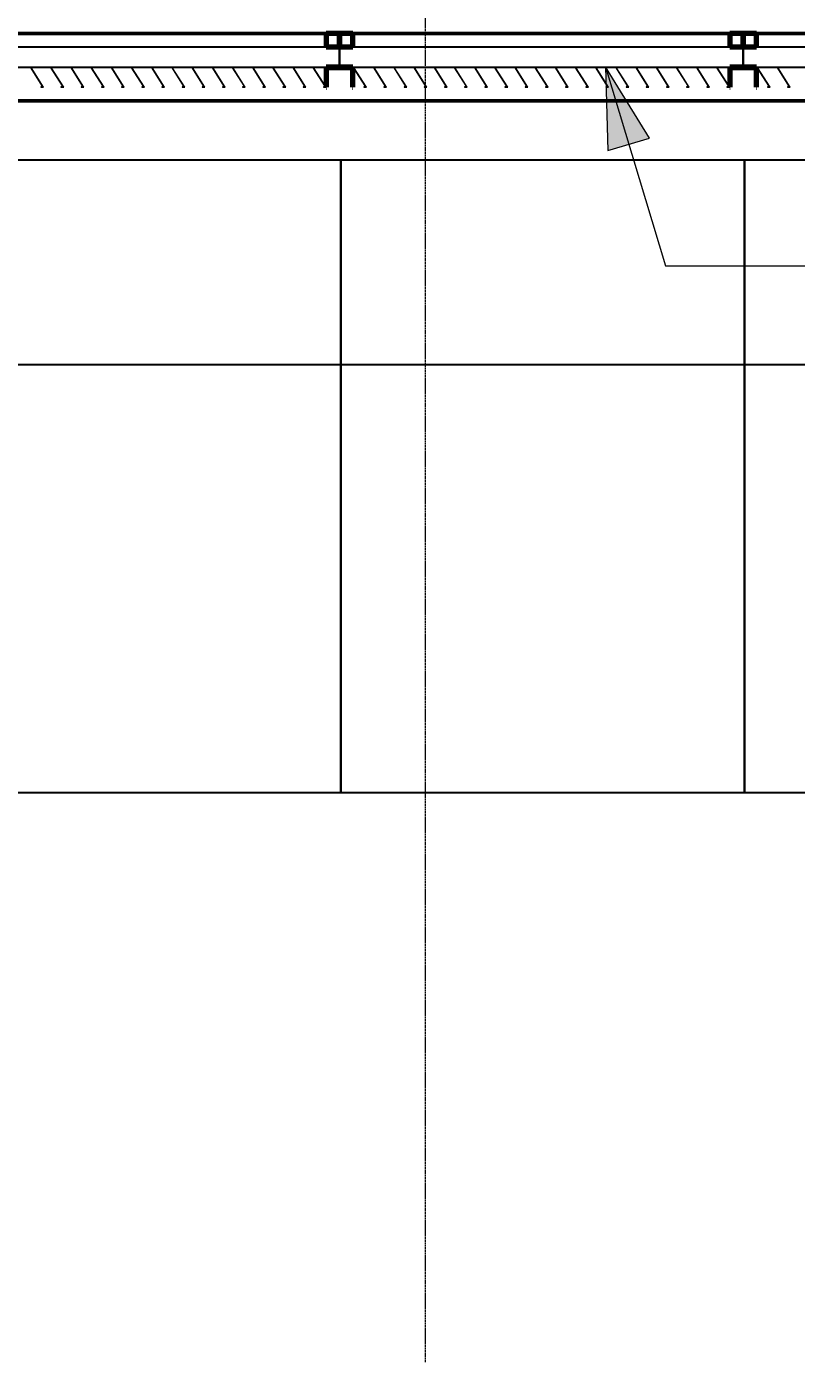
# Model space of a CAD drawing. Header units: millimetres. Extents: x -1379 to 1385823, y -4884429 to 548763.
# Drawn here: x 287057 to 289917, y -2320165 to -2315203 of the extents above; entities that cross this region are included whole.
import ezdxf

# ---------------------------------------------------------------- set-up
doc = ezdxf.new("R2010")
doc.units = ezdxf.units.MM
doc.linetypes.add('DPA_Grid _ Level 100', pattern=[10, 5.5, -1.6, 1.3, -1.6])
doc.layers.add('000 - CONCRETE_EX_BUILDING_SUB_COLOR_251', color=7, linetype='Continuous')
doc.layers.add('000 - D I M', color=7, linetype='Continuous')
doc.layers.add('000 - CONCRETE_EX_LOUVERS_DEF_SUB', color=7, linetype='Continuous', plot=False)
for name, color, linetype, lineweight in [('A-DETL-THIN', 7, 'Continuous', 25), ('A-FLOR-E', 7, 'Continuous', 35), ('A-GENM', 7, 'Continuous', 35), ('A-GLAZ-CURT', 7, 'Continuous', 35), ('G-ANNO-TEXT', 7, 'Continuous', 9), ('S-GRID', 7, 'Continuous', 9), ('WALL-E', 7, 'Continuous', 50)]:
    doc.layers.add(name, color=color, linetype=linetype, lineweight=lineweight)
doc.styles.add('Arial_2', font='arial.ttf', dxfattribs={"height": 3})
doc.dimstyles.new('DPA-DIM-3_0_T-T', dxfattribs={"dimscale": 304.8, "dimtxt": 306.07782, "dimasz": 0.656168, "dimexe": 0.656168, "dimexo": 0.0625, "dimgap": 0.164042, "dimtad": 1, "dimdec": 0, "dimzin": 0, "dimdsep": 46, "dimtxsty": 'Arial_2', "dimblk1": 'OBLIQUE', "dimblk2": 'OBLIQUE', "dimsah": 1, "dimcen": 0.09, "dimdle": 0.656168, "dimclrd": 7, "dimclre": 7, "dimclrt": 7, "dimadec": 8, "dimazin": 0, "dimtfac": 1, "dimtdec": 4, "dimtix": 1, "dimtmove": 0, "dimatfit": 3, "dimfxl": 1.312336, "dimfxlon": 1, "dimtvp": 1, "dimtolj": 1, "dimtzin": 0, "dimarcsym": 2})

# ---------------------------------------------------------------- blocks, each defined once
blk = doc.blocks.new('DPA_CP_Entrance Canopy - Entrance Canopy-4067023-IV01 - LOWER ROOF LEVEL PLAN')
at = {"layer": '000 - CONCRETE_EX_BUILDING_SUB_COLOR_251', "color": 7}
for p, q in [((282224.6, -2315697.7), (282224.6, -2318047.7)), ((282224.6, -2318047.7), (282224.6, -2315697.7)), ((282224.6, -2315697.7), (282224.6, -2317797.7)), ((282224.6, -2317722.7), (282224.6, -2315697.7)), ((283724.6, -2315697.7), (283724.6, -2318047.7)), ((283724.6, -2318047.7), (283724.6, -2315697.7)), ((283724.6, -2315697.7), (283724.6, -2317722.7)), ((283724.6, -2317797.7), (283724.6, -2315697.7)), ((282224.6, -2317797.7), (282224.6, -2317722.7)), ((283724.6, -2317722.7), (283724.6, -2317797.7)), ((282224.6, -2318047.7), (283724.6, -2318047.7)), ((282224.6, -2318047.7), (283724.6, -2318047.7))]:
    blk.add_line(p, q, dxfattribs=at)
blk = doc.blocks.new('DPA_CP_Entrance Louver Grill Vertical Z - Louver Grill Vertical Z-5053933-IV01 - LOWER ROOF LEVEL PLAN')
at = {"layer": '000 - CONCRETE_EX_LOUVERS_DEF_SUB', "color": 7, "lineweight": 70}
for p, q in [((-700, 0), (-750, 0)), ((-750, 0), (-750, -50)), ((-700, -50), (-700, 0)), ((750, 0), (700, 0)), ((700, 0), (700, -50)), ((750, -50), (750, 0)), ((-750, -50), (-700, -50)), ((700, -50), (750, -50)), ((-700, -125), (-750, -125)), ((-750, -125), (-750, -127)), ((-750, -127), (-702, -127)), ((-702, -127), (-702, -200)), ((-700, -200), (-700, -125)), ((750, -125), (700, -125)), ((700, -125), (700, -200)), ((702, -200), (702, -127)), ((702, -127), (750, -127)), ((750, -127), (750, -125)), ((-702, -200), (-700, -200)), ((700, -200), (702, -200))]:
    blk.add_line(p, q, dxfattribs=at)
at = {"layer": '000 - CONCRETE_EX_LOUVERS_DEF_SUB', "color": 7}
for p, q in [((-750, -125), (-750, -50)), ((-750, -50), (750, -50)), ((750, -50), (750, -125)), ((-750, -125), (750, -125))]:
    blk.add_line(p, q, dxfattribs=at)
blk = doc.blocks.new('GM_Louver Grill Vertical Z1 - Z Profile-V344-IV01 - LOWER ROOF LEVEL PLAN')
at = {"layer": '000 - CONCRETE_EX_LOUVERS_DEF_SUB', "color": 7, "lineweight": 9}
for p, q in [((30, 0), (0.1, 0)), ((0.1, 0), (46.4, -73)), ((30, -2), (30, 0)), ((50, -75), (3.7, -2)), ((3.7, -2), (30, -2)), ((46.4, -73), (40, -73)), ((40, -73), (40, -75)), ((40, -75), (50, -75))]:
    blk.add_line(p, q, dxfattribs=at)
blk = doc.blocks.new('GM_Louver Grill Vertical Z1 - Z Profile-V345-IV01 - LOWER ROOF LEVEL PLAN')
at = {"layer": '000 - CONCRETE_EX_LOUVERS_DEF_SUB', "color": 7, "lineweight": 9}
for p, q in [((30, 0), (0.1, 0)), ((0.1, 0), (46.4, -73)), ((30, -2), (30, 0)), ((50, -75), (3.7, -2)), ((3.7, -2), (30, -2)), ((46.4, -73), (40, -73)), ((40, -73), (40, -75)), ((40, -75), (50, -75))]:
    blk.add_line(p, q, dxfattribs=at)
blk = doc.blocks.new('GM_Louver Grill Vertical Z1 - Z Profile-V346-IV01 - LOWER ROOF LEVEL PLAN')
at = {"layer": '000 - CONCRETE_EX_LOUVERS_DEF_SUB', "color": 7, "lineweight": 9}
for p, q in [((30, 0), (0.1, 0)), ((0.1, 0), (46.4, -73)), ((30, -2), (30, 0)), ((50, -75), (3.7, -2)), ((3.7, -2), (30, -2)), ((46.4, -73), (40, -73)), ((40, -73), (40, -75)), ((40, -75), (50, -75))]:
    blk.add_line(p, q, dxfattribs=at)
blk = doc.blocks.new('GM_Louver Grill Vertical Z1 - Z Profile-V347-IV01 - LOWER ROOF LEVEL PLAN')
at = {"layer": '000 - CONCRETE_EX_LOUVERS_DEF_SUB', "lineweight": 9}
h = blk.add_hatch(dxfattribs=at)
h.set_pattern_fill('FP_42', style=0, pattern_type=2)
h.set_pattern_definition([(50, (-224046.46, 2322710.5), (728.7365, -63.75582), [76.2, -838.2]), (355, (-224046.5, 2322710.5), (-140.97162, 764.2276), [60.96, -670.56]), (100.451, (-223985.74, 2322705.2), (587.77, 700.46675), [64.76, -712.36]), (46.184, (-224046.5, 2322913.7), (1084.31624, -168.17096), [114.3, -1257.3]), (96.636, (-223956.1, 2322899.7), (949.6099, 989.70985), [97.14, -1068.54]), (351.184, (-224046.5, 2322913.7), (949.62055, 989.70115), [91.44, -1005.84]), (21, (-223944.86, 2322862.9), (606.45787, -409.06057), [76.2, -838.2]), (326, (-223944.9, 2322862.9), (247.20834, 736.75292), [60.96, -670.56]), (71.451, (-223894.3, 2322828.8), (853.66825, 327.68547), [64.76, -712.36]), (37.5, (-224046.46, 2322710.48), (12.354693, 338.22012), [33.528, -628.904, 33.528, -1320.292]), (37.5, (-224046.46, 2322710.48), (12.354693, 338.22012), [-695.96, -647.192, 33.528, -639.572]), (7.5, (-224046.46, 2322710.48), (267.278874, 400.722127), [33.528, -354.584, 33.528, -870.204]), (7.5, (-224046.46, 2322710.48), (267.278874, 400.722127), [-421.64, -613.664, 33.528, -223.012]), (327.5, (-224273.03, 2322710.48), (542.36333, -22.915345), [33.528, -220.472, 33.528, -1810.512]), (327.5, (-224273.03, 2322710.48), (542.36333, -22.915345), [-287.528, -758.952, 33.528, -1018.032]), (317.5, (-224374.63, 2322710.5), (592.51696, 101.70711), [33.528, -296.672, 33.528, -1239.52]), (317.5, (-224374.63, 2322710.5), (592.51696, 101.70711), [-363.728, -492.76, 33.528, -713.232])])
h.paths.add_polyline_path([(50, -75), (3.7, -2), (30, -2), (30, 0), (0.1, 0), (46.4, -73), (40, -73), (40, -75)])
at = {"layer": '000 - CONCRETE_EX_LOUVERS_DEF_SUB', "color": 7, "lineweight": 9}
for p, q in [((30, 0), (0.1, 0)), ((0.1, 0), (46.4, -73)), ((30, -2), (30, 0)), ((50, -75), (3.7, -2)), ((3.7, -2), (30, -2)), ((46.4, -73), (40, -73)), ((40, -73), (40, -75)), ((40, -75), (50, -75))]:
    blk.add_line(p, q, dxfattribs=at)
blk = doc.blocks.new('GM_Louver Grill Vertical Z1 - Z Profile-V348-IV01 - LOWER ROOF LEVEL PLAN')
at = {"layer": '000 - CONCRETE_EX_LOUVERS_DEF_SUB', "color": 7, "lineweight": 9}
for p, q in [((30, 0), (0.1, 0)), ((0.1, 0), (46.4, -73)), ((30, -2), (30, 0)), ((50, -75), (3.7, -2)), ((3.7, -2), (30, -2)), ((46.4, -73), (40, -73)), ((40, -73), (40, -75)), ((40, -75), (50, -75))]:
    blk.add_line(p, q, dxfattribs=at)
blk = doc.blocks.new('GM_Louver Grill Vertical Z1 - Z Profile-V349-IV01 - LOWER ROOF LEVEL PLAN')
at = {"layer": '000 - CONCRETE_EX_LOUVERS_DEF_SUB', "color": 7, "lineweight": 9}
for p, q in [((30, 0), (0.1, 0)), ((0.1, 0), (46.4, -73)), ((30, -2), (30, 0)), ((50, -75), (3.7, -2)), ((3.7, -2), (30, -2)), ((46.4, -73), (40, -73)), ((40, -73), (40, -75)), ((40, -75), (50, -75))]:
    blk.add_line(p, q, dxfattribs=at)
blk = doc.blocks.new('GM_Louver Grill Vertical Z1 - Z Profile-V350-IV01 - LOWER ROOF LEVEL PLAN')
at = {"layer": '000 - CONCRETE_EX_LOUVERS_DEF_SUB', "color": 7, "lineweight": 9}
for p, q in [((30, 0), (0.1, 0)), ((0.1, 0), (46.4, -73)), ((30, -2), (30, 0)), ((50, -75), (3.7, -2)), ((3.7, -2), (30, -2)), ((46.4, -73), (40, -73)), ((40, -73), (40, -75)), ((40, -75), (50, -75))]:
    blk.add_line(p, q, dxfattribs=at)
blk = doc.blocks.new('GM_Louver Grill Vertical Z1 - Z Profile-V351-IV01 - LOWER ROOF LEVEL PLAN')
at = {"layer": '000 - CONCRETE_EX_LOUVERS_DEF_SUB', "color": 7, "lineweight": 9}
for p, q in [((30, 0), (0.1, 0)), ((0.1, 0), (46.4, -73)), ((30, -2), (30, 0)), ((50, -75), (3.7, -2)), ((3.7, -2), (30, -2)), ((46.4, -73), (40, -73)), ((40, -73), (40, -75)), ((40, -75), (50, -75))]:
    blk.add_line(p, q, dxfattribs=at)
blk = doc.blocks.new('GM_Louver Grill Vertical Z1 - Z Profile-V352-IV01 - LOWER ROOF LEVEL PLAN')
at = {"layer": '000 - CONCRETE_EX_LOUVERS_DEF_SUB', "color": 7, "lineweight": 9}
for p, q in [((30, 0), (0.1, 0)), ((0.1, 0), (46.4, -73)), ((30, -2), (30, 0)), ((50, -75), (3.7, -2)), ((3.7, -2), (30, -2)), ((46.4, -73), (40, -73)), ((40, -73), (40, -75)), ((40, -75), (50, -75))]:
    blk.add_line(p, q, dxfattribs=at)
blk = doc.blocks.new('GM_Louver Grill Vertical Z1 - Z Profile-V353-IV01 - LOWER ROOF LEVEL PLAN')
at = {"layer": '000 - CONCRETE_EX_LOUVERS_DEF_SUB', "color": 7, "lineweight": 9}
for p, q in [((30, 0), (0.1, 0)), ((0.1, 0), (46.4, -73)), ((30, -2), (30, 0)), ((50, -75), (3.7, -2)), ((3.7, -2), (30, -2)), ((46.4, -73), (40, -73)), ((40, -73), (40, -75)), ((40, -75), (50, -75))]:
    blk.add_line(p, q, dxfattribs=at)
blk = doc.blocks.new('GM_Louver Grill Vertical Z1 - Z Profile-V354-IV01 - LOWER ROOF LEVEL PLAN')
at = {"layer": '000 - CONCRETE_EX_LOUVERS_DEF_SUB', "color": 7, "lineweight": 9}
for p, q in [((30, 0), (0.1, 0)), ((0.1, 0), (46.4, -73)), ((30, -2), (30, 0)), ((50, -75), (3.7, -2)), ((3.7, -2), (30, -2)), ((46.4, -73), (40, -73)), ((40, -73), (40, -75)), ((40, -75), (50, -75))]:
    blk.add_line(p, q, dxfattribs=at)
blk = doc.blocks.new('GM_Louver Grill Vertical Z1 - Z Profile-V355-IV01 - LOWER ROOF LEVEL PLAN')
at = {"layer": '000 - CONCRETE_EX_LOUVERS_DEF_SUB', "color": 7, "lineweight": 9}
for p, q in [((30, 0), (0.1, 0)), ((0.1, 0), (46.4, -73)), ((30, -2), (30, 0)), ((50, -75), (3.7, -2)), ((3.7, -2), (30, -2)), ((46.4, -73), (40, -73)), ((40, -73), (40, -75)), ((40, -75), (50, -75))]:
    blk.add_line(p, q, dxfattribs=at)
blk = doc.blocks.new('GM_Louver Grill Vertical Z1 - Z Profile-V356-IV01 - LOWER ROOF LEVEL PLAN')
at = {"layer": '000 - CONCRETE_EX_LOUVERS_DEF_SUB', "color": 7, "lineweight": 9}
for p, q in [((30, 0), (0.1, 0)), ((0.1, 0), (46.4, -73)), ((30, -2), (30, 0)), ((50, -75), (3.7, -2)), ((3.7, -2), (30, -2)), ((46.4, -73), (40, -73)), ((40, -73), (40, -75)), ((40, -75), (50, -75))]:
    blk.add_line(p, q, dxfattribs=at)
blk = doc.blocks.new('GM_Louver Grill Vertical Z1 - Z Profile-V357-IV01 - LOWER ROOF LEVEL PLAN')
at = {"layer": '000 - CONCRETE_EX_LOUVERS_DEF_SUB', "color": 7, "lineweight": 9}
for p, q in [((30, 0), (0.1, 0)), ((0.1, 0), (46.4, -73)), ((30, -2), (30, 0)), ((50, -75), (3.7, -2)), ((3.7, -2), (30, -2)), ((46.4, -73), (40, -73)), ((40, -73), (40, -75)), ((40, -75), (50, -75))]:
    blk.add_line(p, q, dxfattribs=at)
blk = doc.blocks.new('GM_Louver Grill Vertical Z1 - Z Profile-V361-IV01 - LOWER ROOF LEVEL PLAN')
at = {"layer": '000 - CONCRETE_EX_LOUVERS_DEF_SUB', "color": 7, "lineweight": 9}
for p, q in [((30, 0), (0.1, 0)), ((0.1, 0), (46.4, -73)), ((30, -2), (30, 0)), ((50, -75), (3.7, -2)), ((3.7, -2), (30, -2)), ((46.4, -73), (40, -73)), ((40, -73), (40, -75)), ((40, -75), (50, -75))]:
    blk.add_line(p, q, dxfattribs=at)
blk = doc.blocks.new('GM_Louver Grill Vertical Z1 - Z Profile-V363-IV01 - LOWER ROOF LEVEL PLAN')
at = {"layer": '000 - CONCRETE_EX_LOUVERS_DEF_SUB', "color": 7, "lineweight": 9}
for p, q in [((30, 0), (0.1, 0)), ((0.1, 0), (46.4, -73)), ((30, -2), (30, 0)), ((50, -75), (3.7, -2)), ((3.7, -2), (30, -2)), ((46.4, -73), (40, -73)), ((40, -73), (40, -75)), ((40, -75), (50, -75))]:
    blk.add_line(p, q, dxfattribs=at)
blk = doc.blocks.new('GM_Louver Grill Vertical Z1 - Z Profile-V364-IV01 - LOWER ROOF LEVEL PLAN')
at = {"layer": '000 - CONCRETE_EX_LOUVERS_DEF_SUB', "color": 7, "lineweight": 9}
for p, q in [((30, 0), (0.1, 0)), ((0.1, 0), (46.4, -73)), ((30, -2), (30, 0)), ((50, -75), (3.7, -2)), ((3.7, -2), (30, -2)), ((46.4, -73), (40, -73)), ((40, -73), (40, -75)), ((40, -75), (50, -75))]:
    blk.add_line(p, q, dxfattribs=at)
blk = doc.blocks.new('GM_Louver Grill Vertical Z1 - Z Profile-V365-IV01 - LOWER ROOF LEVEL PLAN')
at = {"layer": '000 - CONCRETE_EX_LOUVERS_DEF_SUB', "color": 7, "lineweight": 9}
for p, q in [((30, 0), (0.1, 0)), ((0.1, 0), (46.4, -73)), ((30, -2), (30, 0)), ((50, -75), (3.7, -2)), ((3.7, -2), (30, -2)), ((46.4, -73), (40, -73)), ((40, -73), (40, -75)), ((40, -75), (50, -75))]:
    blk.add_line(p, q, dxfattribs=at)
blk = doc.blocks.new('GM_Louver Grill Vertical Z1 - Z Profile-V366-IV01 - LOWER ROOF LEVEL PLAN')
at = {"layer": '000 - CONCRETE_EX_LOUVERS_DEF_SUB', "lineweight": 9}
h = blk.add_hatch(dxfattribs=at)
h.set_pattern_fill('FP_43', style=0, pattern_type=2)
h.set_pattern_definition([(50, (-225546.46, 2322710.5), (728.7365, -63.75582), [76.2, -838.2]), (355, (-225546.5, 2322710.5), (-140.97162, 764.2276), [60.96, -670.56]), (100.451, (-225485.74, 2322705.2), (587.77, 700.46675), [64.76, -712.36]), (46.184, (-225546.5, 2322913.7), (1084.31624, -168.17096), [114.3, -1257.3]), (96.636, (-225456.1, 2322899.7), (949.6099, 989.70985), [97.14, -1068.54]), (351.184, (-225546.5, 2322913.7), (949.62055, 989.70115), [91.44, -1005.84]), (21, (-225444.86, 2322862.9), (606.45787, -409.06057), [76.2, -838.2]), (326, (-225444.9, 2322862.9), (247.20834, 736.75292), [60.96, -670.56]), (71.451, (-225394.3, 2322828.8), (853.66825, 327.68547), [64.76, -712.36]), (37.5, (-225546.46, 2322710.48), (12.354693, 338.22012), [33.528, -628.904, 33.528, -1320.292]), (37.5, (-225546.46, 2322710.48), (12.354693, 338.22012), [-695.96, -647.192, 33.528, -639.572]), (7.5, (-225546.46, 2322710.48), (267.278874, 400.722127), [33.528, -354.584, 33.528, -870.204]), (7.5, (-225546.46, 2322710.48), (267.278874, 400.722127), [-421.64, -613.664, 33.528, -223.012]), (327.5, (-225773.03, 2322710.48), (542.36333, -22.915345), [33.528, -220.472, 33.528, -1810.512]), (327.5, (-225773.03, 2322710.48), (542.36333, -22.915345), [-287.528, -758.952, 33.528, -1018.032]), (317.5, (-225874.63, 2322710.5), (592.51696, 101.70711), [33.528, -296.672, 33.528, -1239.52]), (317.5, (-225874.63, 2322710.5), (592.51696, 101.70711), [-363.728, -492.76, 33.528, -713.232])])
h.paths.add_polyline_path([(50, -75), (3.7, -2), (30, -2), (30, 0), (0.1, 0), (46.4, -73), (40, -73), (40, -75)])
at = {"layer": '000 - CONCRETE_EX_LOUVERS_DEF_SUB', "color": 7, "lineweight": 9}
for p, q in [((30, 0), (0.1, 0)), ((0.1, 0), (46.4, -73)), ((30, -2), (30, 0)), ((50, -75), (3.7, -2)), ((3.7, -2), (30, -2)), ((46.4, -73), (40, -73)), ((40, -73), (40, -75)), ((40, -75), (50, -75))]:
    blk.add_line(p, q, dxfattribs=at)
blk = doc.blocks.new('GM_Louver Grill Vertical Z1 - Z Profile-V367-IV01 - LOWER ROOF LEVEL PLAN')
at = {"layer": '000 - CONCRETE_EX_LOUVERS_DEF_SUB', "color": 7, "lineweight": 9}
for p, q in [((30, 0), (0.1, 0)), ((0.1, 0), (46.4, -73)), ((30, -2), (30, 0)), ((50, -75), (3.7, -2)), ((3.7, -2), (30, -2)), ((46.4, -73), (40, -73)), ((40, -73), (40, -75)), ((40, -75), (50, -75))]:
    blk.add_line(p, q, dxfattribs=at)
blk = doc.blocks.new('GM_Louver Grill Vertical Z1 - Z Profile-V368-IV01 - LOWER ROOF LEVEL PLAN')
at = {"layer": '000 - CONCRETE_EX_LOUVERS_DEF_SUB', "color": 7, "lineweight": 9}
for p, q in [((30, 0), (0.1, 0)), ((0.1, 0), (46.4, -73)), ((30, -2), (30, 0)), ((50, -75), (3.7, -2)), ((3.7, -2), (30, -2)), ((46.4, -73), (40, -73)), ((40, -73), (40, -75)), ((40, -75), (50, -75))]:
    blk.add_line(p, q, dxfattribs=at)
blk = doc.blocks.new('GM_Louver Grill Vertical Z1 - Z Profile-V369-IV01 - LOWER ROOF LEVEL PLAN')
at = {"layer": '000 - CONCRETE_EX_LOUVERS_DEF_SUB', "color": 7, "lineweight": 9}
for p, q in [((30, 0), (0.1, 0)), ((0.1, 0), (46.4, -73)), ((30, -2), (30, 0)), ((50, -75), (3.7, -2)), ((3.7, -2), (30, -2)), ((46.4, -73), (40, -73)), ((40, -73), (40, -75)), ((40, -75), (50, -75))]:
    blk.add_line(p, q, dxfattribs=at)
blk = doc.blocks.new('GM_Louver Grill Vertical Z1 - Z Profile-V370-IV01 - LOWER ROOF LEVEL PLAN')
at = {"layer": '000 - CONCRETE_EX_LOUVERS_DEF_SUB', "color": 7, "lineweight": 9}
for p, q in [((30, 0), (0.1, 0)), ((0.1, 0), (46.4, -73)), ((30, -2), (30, 0)), ((50, -75), (3.7, -2)), ((3.7, -2), (30, -2)), ((46.4, -73), (40, -73)), ((40, -73), (40, -75)), ((40, -75), (50, -75))]:
    blk.add_line(p, q, dxfattribs=at)
blk = doc.blocks.new('GM_Louver Grill Vertical Z1 - Z Profile-V371-IV01 - LOWER ROOF LEVEL PLAN')
at = {"layer": '000 - CONCRETE_EX_LOUVERS_DEF_SUB', "color": 7, "lineweight": 9}
for p, q in [((30, 0), (0.1, 0)), ((0.1, 0), (46.4, -73)), ((30, -2), (30, 0)), ((50, -75), (3.7, -2)), ((3.7, -2), (30, -2)), ((46.4, -73), (40, -73)), ((40, -73), (40, -75)), ((40, -75), (50, -75))]:
    blk.add_line(p, q, dxfattribs=at)
blk = doc.blocks.new('GM_Louver Grill Vertical Z1 - Z Profile-V372-IV01 - LOWER ROOF LEVEL PLAN')
at = {"layer": '000 - CONCRETE_EX_LOUVERS_DEF_SUB', "color": 7, "lineweight": 9}
for p, q in [((30, 0), (0.1, 0)), ((0.1, 0), (46.4, -73)), ((30, -2), (30, 0)), ((50, -75), (3.7, -2)), ((3.7, -2), (30, -2)), ((46.4, -73), (40, -73)), ((40, -73), (40, -75)), ((40, -75), (50, -75))]:
    blk.add_line(p, q, dxfattribs=at)
blk = doc.blocks.new('GM_Louver Grill Vertical Z1 - Z Profile-V373-IV01 - LOWER ROOF LEVEL PLAN')
at = {"layer": '000 - CONCRETE_EX_LOUVERS_DEF_SUB', "color": 7, "lineweight": 9}
for p, q in [((30, 0), (0.1, 0)), ((0.1, 0), (46.4, -73)), ((30, -2), (30, 0)), ((50, -75), (3.7, -2)), ((3.7, -2), (30, -2)), ((46.4, -73), (40, -73)), ((40, -73), (40, -75)), ((40, -75), (50, -75))]:
    blk.add_line(p, q, dxfattribs=at)
blk = doc.blocks.new('GM_Louver Grill Vertical Z1 - Z Profile-V374-IV01 - LOWER ROOF LEVEL PLAN')
at = {"layer": '000 - CONCRETE_EX_LOUVERS_DEF_SUB', "color": 7, "lineweight": 9}
for p, q in [((30, 0), (0.1, 0)), ((0.1, 0), (46.4, -73)), ((30, -2), (30, 0)), ((50, -75), (3.7, -2)), ((3.7, -2), (30, -2)), ((46.4, -73), (40, -73)), ((40, -73), (40, -75)), ((40, -75), (50, -75))]:
    blk.add_line(p, q, dxfattribs=at)
blk = doc.blocks.new('GM_Louver Grill Vertical Z1 - Z Profile-V375-IV01 - LOWER ROOF LEVEL PLAN')
at = {"layer": '000 - CONCRETE_EX_LOUVERS_DEF_SUB', "lineweight": 9}
h = blk.add_hatch(dxfattribs=at)
h.set_pattern_fill('FP_44', style=0, pattern_type=2)
h.set_pattern_definition([(50, (-224871.46, 2322710.5), (728.7365, -63.75582), [76.2, -838.2]), (355, (-224871.5, 2322710.5), (-140.97162, 764.2276), [60.96, -670.56]), (100.451, (-224810.74, 2322705.2), (587.77, 700.46675), [64.76, -712.36]), (46.184, (-224871.5, 2322913.7), (1084.31624, -168.17096), [114.3, -1257.3]), (96.636, (-224781.1, 2322899.7), (949.6099, 989.70985), [97.14, -1068.54]), (351.184, (-224871.5, 2322913.7), (949.62055, 989.70115), [91.44, -1005.84]), (21, (-224769.86, 2322862.9), (606.45787, -409.06057), [76.2, -838.2]), (326, (-224769.9, 2322862.9), (247.20834, 736.75292), [60.96, -670.56]), (71.451, (-224719.3, 2322828.8), (853.66825, 327.68547), [64.76, -712.36]), (37.5, (-224871.46, 2322710.48), (12.354693, 338.22012), [33.528, -628.904, 33.528, -1320.292]), (37.5, (-224871.46, 2322710.48), (12.354693, 338.22012), [-695.96, -647.192, 33.528, -639.572]), (7.5, (-224871.46, 2322710.48), (267.278874, 400.722127), [33.528, -354.584, 33.528, -870.204]), (7.5, (-224871.46, 2322710.48), (267.278874, 400.722127), [-421.64, -613.664, 33.528, -223.012]), (327.5, (-225098.03, 2322710.48), (542.36333, -22.915345), [33.528, -220.472, 33.528, -1810.512]), (327.5, (-225098.03, 2322710.48), (542.36333, -22.915345), [-287.528, -758.952, 33.528, -1018.032]), (317.5, (-225199.63, 2322710.5), (592.51696, 101.70711), [33.528, -296.672, 33.528, -1239.52]), (317.5, (-225199.63, 2322710.5), (592.51696, 101.70711), [-363.728, -492.76, 33.528, -713.232])])
h.paths.add_polyline_path([(50, -75), (3.7, -2), (30, -2), (30, 0), (0.1, 0), (46.4, -73), (40, -73), (40, -75)])
at = {"layer": '000 - CONCRETE_EX_LOUVERS_DEF_SUB', "color": 7, "lineweight": 9}
for p, q in [((30, 0), (0.1, 0)), ((0.1, 0), (46.4, -73)), ((30, -2), (30, 0)), ((50, -75), (3.7, -2)), ((3.7, -2), (30, -2)), ((46.4, -73), (40, -73)), ((40, -73), (40, -75)), ((40, -75), (50, -75))]:
    blk.add_line(p, q, dxfattribs=at)
blk = doc.blocks.new('GM_Louver Grill Vertical Z1 - Z Profile-V376-IV01 - LOWER ROOF LEVEL PLAN')
at = {"layer": '000 - CONCRETE_EX_LOUVERS_DEF_SUB', "color": 7, "lineweight": 9}
for p, q in [((30, 0), (0.1, 0)), ((0.1, 0), (46.4, -73)), ((30, -2), (30, 0)), ((50, -75), (3.7, -2)), ((3.7, -2), (30, -2)), ((46.4, -73), (40, -73)), ((40, -73), (40, -75)), ((40, -75), (50, -75))]:
    blk.add_line(p, q, dxfattribs=at)
blk = doc.blocks.new('GM_Louver Grill Vertical Z1 - Z Profile-V377-IV01 - LOWER ROOF LEVEL PLAN')
at = {"layer": '000 - CONCRETE_EX_LOUVERS_DEF_SUB', "color": 7, "lineweight": 9}
for p, q in [((30, 0), (0.1, 0)), ((0.1, 0), (46.4, -73)), ((30, -2), (30, 0)), ((50, -75), (3.7, -2)), ((3.7, -2), (30, -2)), ((46.4, -73), (40, -73)), ((40, -73), (40, -75)), ((40, -75), (50, -75))]:
    blk.add_line(p, q, dxfattribs=at)
blk = doc.blocks.new('GM_Louver Grill Vertical Z1 - Z Profile-V378-IV01 - LOWER ROOF LEVEL PLAN')
at = {"layer": '000 - CONCRETE_EX_LOUVERS_DEF_SUB', "color": 7, "lineweight": 9}
for p, q in [((30, 0), (0.1, 0)), ((0.1, 0), (46.4, -73)), ((30, -2), (30, 0)), ((50, -75), (3.7, -2)), ((3.7, -2), (30, -2)), ((46.4, -73), (40, -73)), ((40, -73), (40, -75)), ((40, -75), (50, -75))]:
    blk.add_line(p, q, dxfattribs=at)
blk = doc.blocks.new('GM_Louver Grill Vertical Z1 - Z Profile-V379-IV01 - LOWER ROOF LEVEL PLAN')
at = {"layer": '000 - CONCRETE_EX_LOUVERS_DEF_SUB', "color": 7, "lineweight": 9}
for p, q in [((30, 0), (0.1, 0)), ((0.1, 0), (46.4, -73)), ((30, -2), (30, 0)), ((50, -75), (3.7, -2)), ((3.7, -2), (30, -2)), ((46.4, -73), (40, -73)), ((40, -73), (40, -75)), ((40, -75), (50, -75))]:
    blk.add_line(p, q, dxfattribs=at)
blk = doc.blocks.new('GM_Louver Grill Vertical Z1 - Z Profile-V380-IV01 - LOWER ROOF LEVEL PLAN')
at = {"layer": '000 - CONCRETE_EX_LOUVERS_DEF_SUB', "color": 7, "lineweight": 9}
for p, q in [((30, 0), (0.1, 0)), ((0.1, 0), (46.4, -73)), ((30, -2), (30, 0)), ((50, -75), (3.7, -2)), ((3.7, -2), (30, -2)), ((46.4, -73), (40, -73)), ((40, -73), (40, -75)), ((40, -75), (50, -75))]:
    blk.add_line(p, q, dxfattribs=at)
blk = doc.blocks.new('GM_Louver Grill Vertical Z1 - Z Profile-V381-IV01 - LOWER ROOF LEVEL PLAN')
at = {"layer": '000 - CONCRETE_EX_LOUVERS_DEF_SUB', "color": 7, "lineweight": 9}
for p, q in [((30, 0), (0.1, 0)), ((0.1, 0), (46.4, -73)), ((30, -2), (30, 0)), ((50, -75), (3.7, -2)), ((3.7, -2), (30, -2)), ((46.4, -73), (40, -73)), ((40, -73), (40, -75)), ((40, -75), (50, -75))]:
    blk.add_line(p, q, dxfattribs=at)
blk = doc.blocks.new('GM_Louver Grill Vertical Z1 - Z Profile-V398-IV01 - LOWER ROOF LEVEL PLAN')
at = {"layer": '000 - CONCRETE_EX_LOUVERS_DEF_SUB', "color": 7, "lineweight": 9}
for p, q in [((30, 0), (0.1, 0)), ((0.1, 0), (46.4, -73)), ((30, -2), (30, 0)), ((50, -75), (3.7, -2)), ((3.7, -2), (30, -2)), ((46.4, -73), (40, -73)), ((40, -73), (40, -75)), ((40, -75), (50, -75))]:
    blk.add_line(p, q, dxfattribs=at)
blk = doc.blocks.new('GM_Louver Grill Vertical Z1 - Z Profile-V400-IV01 - LOWER ROOF LEVEL PLAN')
at = {"layer": '000 - CONCRETE_EX_LOUVERS_DEF_SUB', "color": 7, "lineweight": 9}
for p, q in [((30, 0), (0.1, 0)), ((0.1, 0), (46.4, -73)), ((30, -2), (30, 0)), ((50, -75), (3.7, -2)), ((3.7, -2), (30, -2)), ((46.4, -73), (40, -73)), ((40, -73), (40, -75)), ((40, -75), (50, -75))]:
    blk.add_line(p, q, dxfattribs=at)
blk = doc.blocks.new('_Oblique')
at = {"color": 7, "linetype": 'ByBlock', "lineweight": -2}
blk.add_line((-0.5, -0.5), (0.5, 0.5), dxfattribs=at)
blk = doc.blocks.new('DIMBLOCK36-IV01 - LOWER ROOF LEVEL PLAN')
at = {"layer": '000 - D I M', "color": 7, "lineweight": -2, "transparency": 16777216}
for p, q in [((280939.6, -2316077.2), (280939.6, -2316658.1)), ((292724.6, -2316077.2), (292724.6, -2316658.1)), ((280739.6, -2316458.1), (292924.6, -2316458.1))]:
    blk.add_line(p, q, dxfattribs=at)
at = {"layer": 'Defpoints', "color": 7, "transparency": 16777216}
for p in [(280939.6, -2316058.1), (292724.6, -2316058.1), (292724.6, -2316458.1)]:
    blk.add_point(p, dxfattribs=at)
at = {"layer": '000 - D I M', "color": 7, "lineweight": -2, "transparency": 16777216, "xscale": 200, "yscale": 200, "zscale": 200, "rotation": 180}
blk.add_blockref('_Oblique', (280939.6, -2316458.1), dxfattribs=at)
at = {"layer": '000 - D I M', "color": 7, "lineweight": -2, "transparency": 16777216, "xscale": 200, "yscale": 200, "zscale": 200}
blk.add_blockref('_Oblique', (292724.6, -2316458.1), dxfattribs=at)
at = {"layer": '000 - D I M', "color": 7, "transparency": 16777216, "insert": (286832.1, -2316406.6), "char_height": 3, "width": 1384.414, "attachment_point": 5, "style": 'Arial_2'}
blk.add_mtext('\\A1;11785', dxfattribs=at)

msp = doc.modelspace()

# ---------------------------------------------------------------- hatches: boundary and pattern name
at = {"layer": 'G-ANNO-TEXT'}
msp.add_hatch(color=7, dxfattribs=at).paths.add_polyline_path([(289207.7, -2315352.3), (289217.4, -2315662.7), (289371.4, -2315616.3)])

# ---------------------------------------------------------------- linework, layer by layer
at = {"layer": 'A-DETL-THIN', "color": 7}
for p, q in [((296999.6, -2315477.7), (280939.6, -2315477.7)), ((280769.6, -2315697.7), (297219.6, -2315697.7))]:
    msp.add_line(p, q, dxfattribs=at)
at = {"layer": 'A-FLOR-E', "color": 7}
for p, q in [((281189.6, -2315227.7), (289964.6, -2315227.7)), ((296999.6, -2315477.7), (280939.6, -2315477.7)), ((280939.6, -2315477.7), (296999.6, -2315477.7))]:
    msp.add_line(p, q, dxfattribs=at)
at = {"layer": 'G-ANNO-TEXT', "color": 7}
for p, q in [((289207.7, -2315352.3), (289217.4, -2315662.7)), ((289371.4, -2315616.3), (289207.7, -2315352.3)), ((289207.7, -2315352.3), (289430.8, -2316091.4)), ((289217.4, -2315662.7), (289371.4, -2315616.3)), ((289430.8, -2316091.4), (290076.6, -2316091.4))]:
    msp.add_line(p, q, dxfattribs=at)
at = {"layer": 'S-GRID', "color": 7, "linetype": 'DPA_Grid _ Level 100'}
msp.add_line((288539.6, -2320165.5), (288539.6, -2292081.5), dxfattribs=at)
at = {"layer": 'WALL-E', "color": 7}
for p, q in [((281189.6, -2315227.7), (289964.6, -2315227.7)), ((289964.6, -2315227.7), (281189.6, -2315227.7)), ((281189.6, -2315477.7), (296749.6, -2315477.7)), ((296749.6, -2315477.7), (281189.6, -2315477.7))]:
    msp.add_line(p, q, dxfattribs=at)

# ---------------------------------------------------------------- block references
at = {"layer": 'A-GENM', "color": 7, "lineweight": 9}
for name, p in [('GM_Louver Grill Vertical Z1 - Z Profile-V357-IV01 - LOWER ROOF LEVEL PLAN', (287069.6, -2315352.7)), ('GM_Louver Grill Vertical Z1 - Z Profile-V356-IV01 - LOWER ROOF LEVEL PLAN', (287144.6, -2315352.7)), ('GM_Louver Grill Vertical Z1 - Z Profile-V355-IV01 - LOWER ROOF LEVEL PLAN', (287219.6, -2315352.7)), ('GM_Louver Grill Vertical Z1 - Z Profile-V354-IV01 - LOWER ROOF LEVEL PLAN', (287294.6, -2315352.7)), ('GM_Louver Grill Vertical Z1 - Z Profile-V353-IV01 - LOWER ROOF LEVEL PLAN', (287369.6, -2315352.7)), ('GM_Louver Grill Vertical Z1 - Z Profile-V352-IV01 - LOWER ROOF LEVEL PLAN', (287444.6, -2315352.7)), ('GM_Louver Grill Vertical Z1 - Z Profile-V351-IV01 - LOWER ROOF LEVEL PLAN', (287519.6, -2315352.7)), ('GM_Louver Grill Vertical Z1 - Z Profile-V350-IV01 - LOWER ROOF LEVEL PLAN', (287594.6, -2315352.7)), ('GM_Louver Grill Vertical Z1 - Z Profile-V349-IV01 - LOWER ROOF LEVEL PLAN', (287669.6, -2315352.7)), ('GM_Louver Grill Vertical Z1 - Z Profile-V348-IV01 - LOWER ROOF LEVEL PLAN', (287744.6, -2315352.7)), ('GM_Louver Grill Vertical Z1 - Z Profile-V347-IV01 - LOWER ROOF LEVEL PLAN', (287819.6, -2315352.7)), ('GM_Louver Grill Vertical Z1 - Z Profile-V346-IV01 - LOWER ROOF LEVEL PLAN', (287894.6, -2315352.7)), ('GM_Louver Grill Vertical Z1 - Z Profile-V345-IV01 - LOWER ROOF LEVEL PLAN', (287969.6, -2315352.7)), ('GM_Louver Grill Vertical Z1 - Z Profile-V344-IV01 - LOWER ROOF LEVEL PLAN', (288044.6, -2315352.7)), ('GM_Louver Grill Vertical Z1 - Z Profile-V361-IV01 - LOWER ROOF LEVEL PLAN', (288119.6, -2315352.7)), ('GM_Louver Grill Vertical Z1 - Z Profile-V381-IV01 - LOWER ROOF LEVEL PLAN', (288269.6, -2315352.7)), ('GM_Louver Grill Vertical Z1 - Z Profile-V379-IV01 - LOWER ROOF LEVEL PLAN', (288344.6, -2315352.7)), ('GM_Louver Grill Vertical Z1 - Z Profile-V378-IV01 - LOWER ROOF LEVEL PLAN', (288419.6, -2315352.7)), ('GM_Louver Grill Vertical Z1 - Z Profile-V377-IV01 - LOWER ROOF LEVEL PLAN', (288494.6, -2315352.7)), ('GM_Louver Grill Vertical Z1 - Z Profile-V376-IV01 - LOWER ROOF LEVEL PLAN', (288569.6, -2315352.7)), ('GM_Louver Grill Vertical Z1 - Z Profile-V375-IV01 - LOWER ROOF LEVEL PLAN', (288644.6, -2315352.7)), ('GM_Louver Grill Vertical Z1 - Z Profile-V374-IV01 - LOWER ROOF LEVEL PLAN', (288719.6, -2315352.7)), ('GM_Louver Grill Vertical Z1 - Z Profile-V373-IV01 - LOWER ROOF LEVEL PLAN', (288794.6, -2315352.7)), ('GM_Louver Grill Vertical Z1 - Z Profile-V372-IV01 - LOWER ROOF LEVEL PLAN', (288869.6, -2315352.7)), ('GM_Louver Grill Vertical Z1 - Z Profile-V371-IV01 - LOWER ROOF LEVEL PLAN', (288944.6, -2315352.7)), ('GM_Louver Grill Vertical Z1 - Z Profile-V370-IV01 - LOWER ROOF LEVEL PLAN', (289019.6, -2315352.7)), ('GM_Louver Grill Vertical Z1 - Z Profile-V369-IV01 - LOWER ROOF LEVEL PLAN', (289094.6, -2315352.7)), ('GM_Louver Grill Vertical Z1 - Z Profile-V368-IV01 - LOWER ROOF LEVEL PLAN', (289169.6, -2315352.7)), ('GM_Louver Grill Vertical Z1 - Z Profile-V367-IV01 - LOWER ROOF LEVEL PLAN', (289244.6, -2315352.7)), ('GM_Louver Grill Vertical Z1 - Z Profile-V366-IV01 - LOWER ROOF LEVEL PLAN', (289319.6, -2315352.7)), ('GM_Louver Grill Vertical Z1 - Z Profile-V365-IV01 - LOWER ROOF LEVEL PLAN', (289394.6, -2315352.7)), ('GM_Louver Grill Vertical Z1 - Z Profile-V364-IV01 - LOWER ROOF LEVEL PLAN', (289469.6, -2315352.7)), ('GM_Louver Grill Vertical Z1 - Z Profile-V363-IV01 - LOWER ROOF LEVEL PLAN', (289544.6, -2315352.7)), ('GM_Louver Grill Vertical Z1 - Z Profile-V380-IV01 - LOWER ROOF LEVEL PLAN', (289619.6, -2315352.7)), ('GM_Louver Grill Vertical Z1 - Z Profile-V400-IV01 - LOWER ROOF LEVEL PLAN', (289769.6, -2315352.7)), ('GM_Louver Grill Vertical Z1 - Z Profile-V398-IV01 - LOWER ROOF LEVEL PLAN', (289844.6, -2315352.7))]:
    msp.add_blockref(name, p, dxfattribs=at)
at = {"layer": 'A-GLAZ-CURT', "color": 7}
for name, p in [('DPA_CP_Entrance Louver Grill Vertical Z - Louver Grill Vertical Z-5053933-IV01 - LOWER ROOF LEVEL PLAN', (287469.6, -2315227.7)), ('DPA_CP_Entrance Louver Grill Vertical Z - Louver Grill Vertical Z-5053933-IV01 - LOWER ROOF LEVEL PLAN', (288969.6, -2315227.7)), ('DPA_CP_Entrance Louver Grill Vertical Z - Louver Grill Vertical Z-5053933-IV01 - LOWER ROOF LEVEL PLAN', (290469.6, -2315227.7)), ('DPA_CP_Entrance Canopy - Entrance Canopy-4067023-IV01 - LOWER ROOF LEVEL PLAN', (4500, 0)), ('DPA_CP_Entrance Canopy - Entrance Canopy-4067023-IV01 - LOWER ROOF LEVEL PLAN', (6000, 0)), ('DPA_CP_Entrance Canopy - Entrance Canopy-4067023-IV01 - LOWER ROOF LEVEL PLAN', (7500, 0))]:
    msp.add_blockref(name, p, dxfattribs=at)

# ---------------------------------------------------------------- dimensions: what is measured, and where the dimension line sits
at = {"layer": '000 - D I M', "color": 7}
dim = msp.add_linear_dim(base=(292724.6, -2316458.1), p1=(280939.6, -2316058.1), p2=(292724.6, -2316058.1), dimstyle='DPA-DIM-3_0_T-T', override={"dimpost": '<>', "dimclrd": 7, "dimclre": 7, "dimclrt": 7, "dimfxl": 11785}, dxfattribs=at)
dim.commit()
dim.dimension.update_dxf_attribs({"geometry": 'DIMBLOCK36-IV01 - LOWER ROOF LEVEL PLAN', "text_midpoint": (286832.1, -2316406.6)})

doc.saveas('drawing.dxf')
